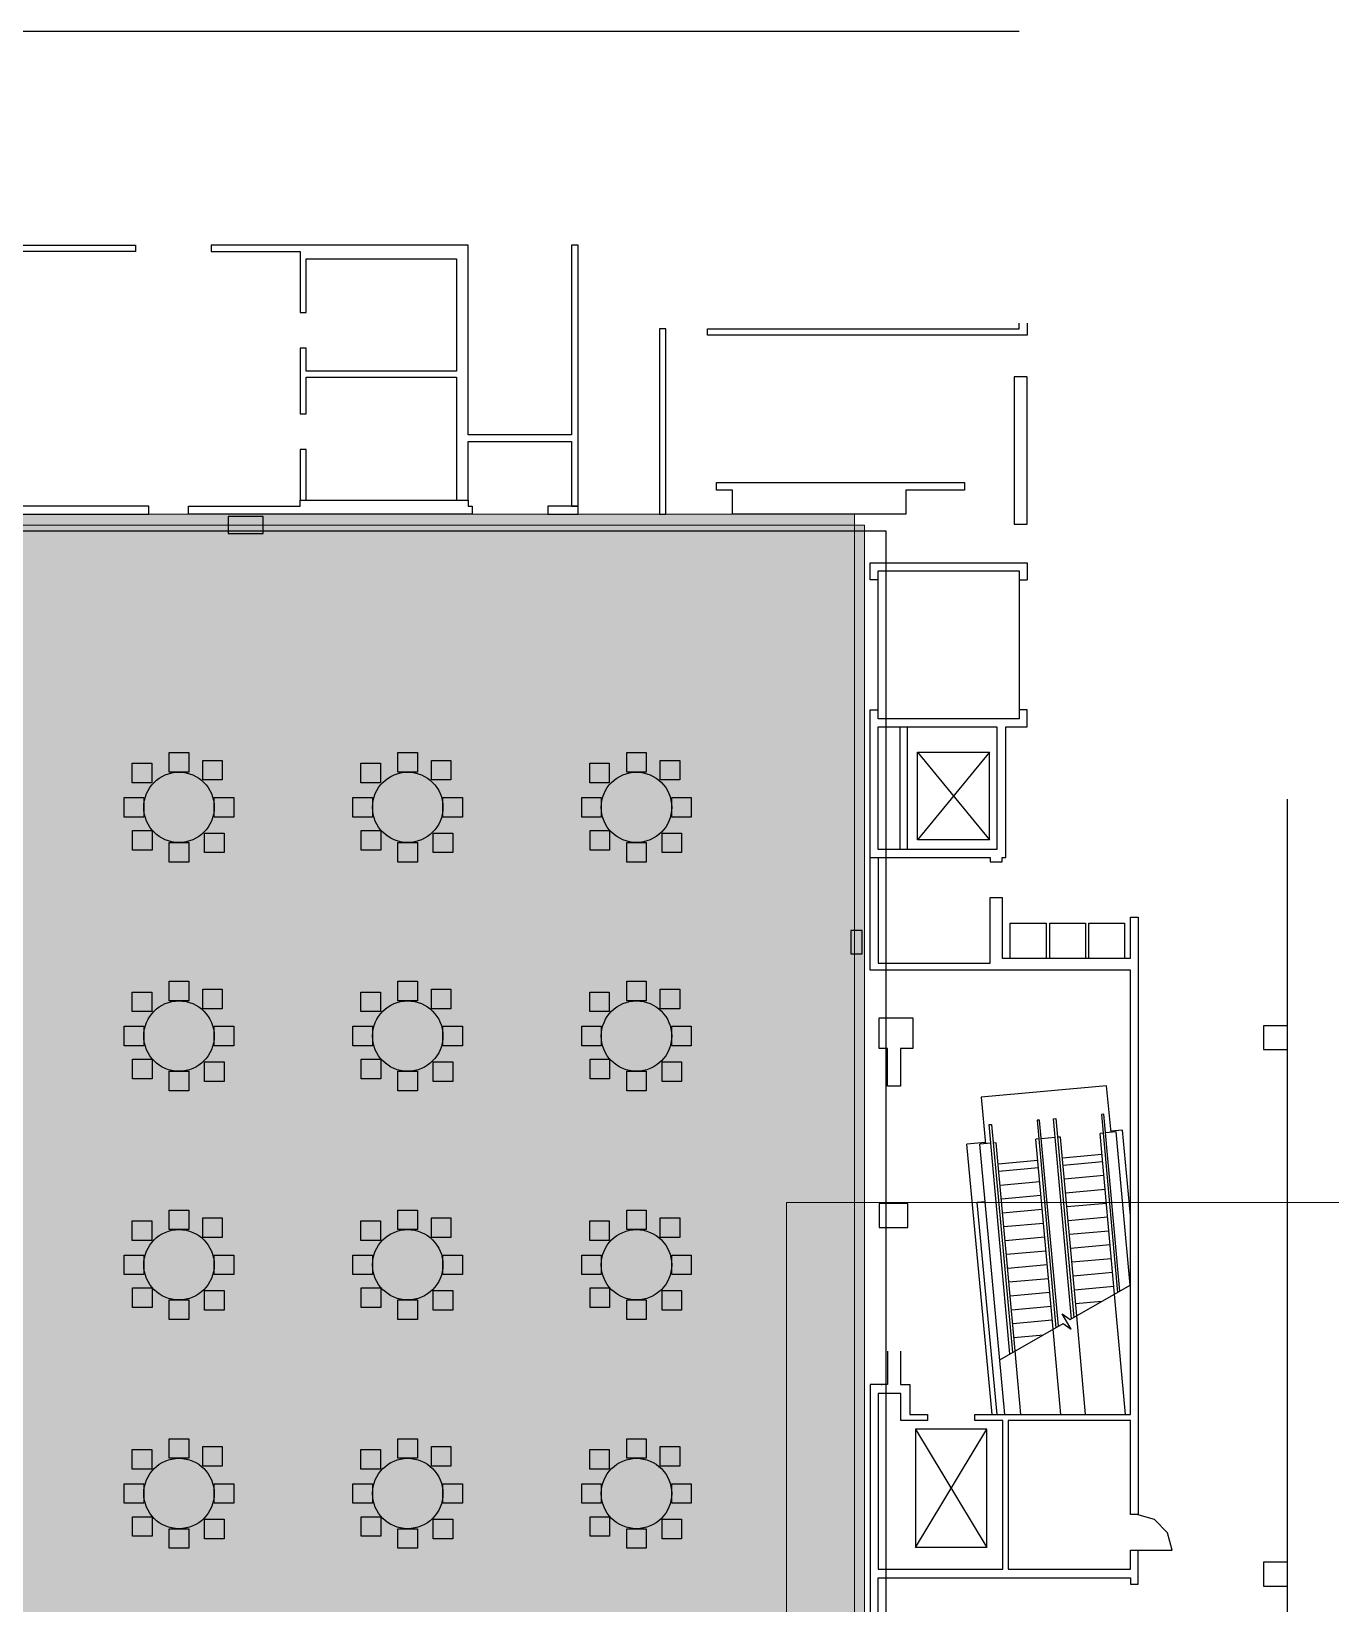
# Model space of a CAD drawing. Header units: metres. Extents: x 304 to 666, y 535 to 801.
# Drawn here: x 421.1 to 530.1, y 669.5 to 801.4 of the extents above; entities that cross this region are included whole.
import ezdxf

# ---------------------------------------------------------------- set-up
doc = ezdxf.new("R2010")
doc.units = ezdxf.units.M
doc.header["$MEASUREMENT"] = 0
doc.layers.add('building', color=7, linetype='Continuous')
doc.layers.add('building3', color=7, linetype='Continuous')

msp = doc.modelspace()

# ---------------------------------------------------------------- hatches: boundary and pattern name
at = {"layer": 'building', "lineweight": 0, "true_color": 0xe6e6e6, "transparency": 33554687}
h = msp.add_hatch(color=254, dxfattribs=at)
h.dxf.hatch_style = 1
h.paths.add_polyline_path([(491.003, 759.9635), (309.7528, 759.9635), (309.7528, 591.7968), (491.003, 591.7968)])
at = {"layer": 'building3', "lineweight": 0, "true_color": 0xe6e6e6, "transparency": 33554687}
h = msp.add_hatch(color=254, dxfattribs=at)
h.dxf.hatch_style = 1
h.paths.add_polyline_path([(490.1637, 760.8808), (308.9135, 760.8808), (308.9135, 592.7141), (490.1637, 592.7141)])

# ---------------------------------------------------------------- linework, layer by layer
at = {"layer": 'building', "color": 18, "lineweight": 25, "true_color": 0x000000}
for points in [[(503.9493, 801.3713), (319.9927, 801.3713)], [(356.4974, 776.6185), (356.7623, 776.5476), (357.6312, 779.7903), (358.935, 779.7903), (358.935, 782.9153), (344.9276, 782.9153), (344.9276, 783.457), (429.845, 783.457), (429.845, 782.9153), (413.9417, 782.9153), (413.9417, 782.5078), (413.4, 782.5078), (413.4, 782.9153), (394.5789, 782.9153), (394.5789, 779.7903), (395.4478, 776.5476), (395.5944, 776.5869), (395.7077, 776.1643)], [(466.4191, 760.8809), (466.9608, 760.8809), (466.9608, 761.5475), (466.9608, 783.457), (466.4191, 783.457), (466.4191, 767.5249), (457.7527, 767.5249), (457.7527, 783.457), (436.1784, 783.457), (436.1784, 782.9153), (443.6575, 782.9153), (443.6575, 777.7975), (444.1575, 777.7975)], [(444.1574, 777.7975), (444.1574, 782.2903), (456.7787, 782.2903), (456.7787, 772.8706), (444.1574, 772.8706), (444.1574, 774.7975), (443.6574, 774.7975)], [(402.9207, 761.8808), (404.4573, 761.8808), (404.4573, 760.8808), (430.9573, 760.8808), (430.9573, 761.5475), (408.4381, 761.5475), (407.8381, 763.7867), (403.9473, 778.3073)], [(504.6223, 776.8972), (504.6223, 775.8808), (477.8305, 775.8808), (477.8305, 776.4224), (503.9493, 776.4224), (503.9493, 776.8972)], [(443.6574, 774.7975), (443.6574, 769.2975), (444.1574, 769.2975), (444.1574, 772.3706), (456.7787, 772.3706), (456.7787, 762.0475), (457.7527, 762.0475), (457.7527, 761.5475), (458.0955, 761.5475), (458.0955, 760.8808), (434.2906, 760.8808), (434.2906, 761.5475), (443.6574, 761.5475), (443.6574, 762.0475), (457.7527, 762.0475), (457.7527, 766.9832), (466.419, 766.9832), (466.419, 761.5475), (466.9607, 761.5475), (464.4289, 761.5475), (464.4289, 760.8808), (466.419, 760.8808)], [(504.6223, 772.3907), (503.5326, 772.3907), (503.5326, 760.0475), (504.6223, 760.0475), (504.6223, 772.3607)], [(494.0377, 687.1308), (492.124, 687.1308), (492.124, 672.394), (502.592, 672.394), (502.592, 684.8503), (500.2483, 684.8503), (500.2483, 685.3503), (513.2907, 685.3503), (513.2907, 722.6308), (491.4573, 722.6308), (491.4573, 744.4642), (492.124, 744.4642), (492.124, 755.3808), (491.4573, 755.3808), (491.4573, 756.7975), (504.6222, 756.7975), (504.6222, 755.3808)], [(492.124, 755.3808), (492.124, 756.1308), (503.9556, 756.1308), (503.9556, 755.3808), (504.6223, 755.3808)], [(503.9556, 755.3808), (503.9556, 744.4641)], [(504.624, 743.0474), (504.624, 744.4641), (503.9574, 744.4641), (503.9574, 743.7141), (492.124, 743.7141), (492.124, 744.4641)], [(492.124, 743.0475), (493.9782, 743.0475)], [(492.124, 732.7375), (492.124, 743.0475)], [(494.5823, 732.7375), (494.5823, 743.0475)], [(501.5407, 731.8783), (501.5407, 731.7116), (502.5407, 731.7116), (502.5407, 732.0708), (502.8324, 732.0708), (502.8324, 743.0475), (504.6241, 743.0475)], [(495.4221, 740.9047), (501.4651, 740.9047)], [(505.7856, 590.6045), (515.9623, 590.6045), (515.9623, 609.9672), (526.4623, 609.9672), (526.4623, 715.9616), (526.4623, 717.9616), (524.4623, 717.9616), (524.4623, 715.9616), (526.4623, 715.9616), (526.4623, 736.9641)], [(501.4651, 733.5736), (495.4221, 733.5736)], [(491.4573, 732.0708), (501.5406, 732.0708), (501.5406, 731.8783)], [(493.9782, 732.7375), (492.124, 732.7375)], [(492.124, 732.0708), (492.124, 723.2143), (492.1241, 723.2141), (501.5406, 723.2141), (501.5407, 723.2143), (501.5407, 728.7109), (501.5407, 728.7116), (502.5407, 728.7116), (502.5407, 723.6308), (504.8662, 723.6308), (513.288, 723.6308), (513.2907, 723.6309), (513.2907, 727.0708), (513.9574, 727.0708), (513.9574, 676.9644), (513.9574, 676.9637), (513.2907, 676.9637), (513.2907, 684.8501), (513.2906, 684.8503), (503.0296, 684.8503), (503.0295, 672.3948), (503.0296, 672.394), (513.2905, 672.394), (513.2907, 672.3942), (513.2907, 673.9635), (513.2908, 673.9637), (516.7907, 673.9637), (516.4068, 675.4322), (515.3265, 676.5408), (513.8372, 676.9634), (513.7907, 676.9637)], [(503.2179, 723.6308), (503.2179, 726.5708), (506.2179, 726.5708), (506.2179, 723.6308)], [(506.5326, 723.6308), (506.5326, 726.5708), (509.5326, 726.5708), (509.5326, 723.6308)], [(509.7971, 723.6308), (509.7971, 726.5708), (512.7971, 726.5708), (512.7971, 723.6308)], [(511.2973, 712.9364), (500.7747, 711.9828)], [(511.6693, 709.0175), (511.2973, 712.9364)], [(500.7747, 711.9829), (501.13, 708.0625)], [(503.1906, 690.4332), (501.4469, 709.6748), (501.6544, 709.6936), (503.3895, 690.547)], [(507.2477, 692.7542), (505.6796, 710.0583), (505.4721, 710.0395), (507.0488, 692.6404)], [(508.3515, 693.3857), (506.8311, 710.1627), (507.0386, 710.1815), (508.5503, 693.4995)], [(512.4086, 695.7067), (511.0638, 710.5462), (510.8563, 710.5274), (512.2097, 695.5929)], [(505.6129, 708.4687), (505.3639, 708.4461)], [(506.8099, 692.5038), (505.3639, 708.4462)], [(506.9719, 708.5919), (505.8204, 708.4875)], [(507.4284, 708.6333), (507.1794, 708.6107)], [(508.7888, 693.636), (507.4284, 708.6333)], [(508.2476, 693.3263), (513.2612, 696.1945), (512.0942, 709.0561)], [(510.9971, 708.9567), (510.7481, 708.9341)], [(511.9709, 695.4564), (510.7481, 708.9341)], [(512.0942, 709.0561), (511.2046, 708.9755)], [(513.2907, 702.0628), (512.624, 709.1994), (511.6601, 709.1147)], [(511.6601, 709.1147), (511.6639, 709.0732)], [(501.1211, 708.1597), (499.5679, 708.0233)], [(501.6858, 685.3502), (499.5679, 708.0232)], [(501.5878, 708.104), (500.6563, 708.0196)], [(502.7738, 685.3503), (500.6563, 708.0196)], [(501.1211, 708.1597), (501.1249, 708.1182)], [(502.0442, 708.1453), (501.7952, 708.1227)], [(503.6279, 690.6833), (502.0442, 708.1453)], [(510.9092, 707.1726), (507.5895, 706.8718)], [(502.2053, 706.3838), (505.525, 706.6846)], [(502.2613, 705.7667), (505.581, 706.0675)], [(510.9652, 706.5554), (507.6455, 706.2546)], [(502.3666, 704.6048), (505.6863, 704.9056)], [(511.0705, 705.3935), (507.7508, 705.0927)], [(511.1757, 704.2316), (507.856, 703.9308)], [(501.1056, 703.2094), (500.4415, 703.1511)], [(502.1043, 685.3502), (500.4415, 703.151)], [(502.4719, 703.4429), (505.7916, 703.7437)], [(511.281, 703.0697), (507.9613, 702.7689)], [(502.5772, 702.281), (505.8969, 702.5818)], [(511.3863, 701.9078), (508.0666, 701.607)], [(502.6824, 701.1191), (506.0021, 701.4199)], [(502.7877, 699.9572), (506.1074, 700.258)], [(511.4916, 700.7459), (508.1719, 700.4451)], [(502.893, 698.7953), (506.2127, 699.0961)], [(511.5969, 699.584), (508.2772, 699.2832)], [(502.9983, 697.6334), (506.318, 697.9342)], [(511.7022, 698.4221), (508.3825, 698.1213)], [(503.1036, 696.4715), (506.4233, 696.7723)], [(511.8075, 697.2602), (508.4878, 696.9594)], [(503.2089, 695.3096), (506.5286, 695.6104)], [(511.9128, 696.0983), (508.5931, 695.7975)], [(512.8868, 685.3502), (511.971, 695.4564)], [(502.3442, 689.9489), (507.6508, 692.9848), (508.3216, 692.5045), (507.5767, 693.8065), (508.2475, 693.3262)], [(503.3142, 694.1477), (506.6339, 694.4485)], [(510.8821, 694.8334), (508.6984, 694.6355)], [(503.4195, 692.9858), (506.7392, 693.2866)], [(507.4585, 685.3502), (506.8102, 692.5039)], [(509.5399, 685.3503), (508.789, 693.636)], [(503.5248, 691.8238), (506.016, 692.0496)], [(492.9175, 690.6798), (492.9175, 688.9372), (492.9175, 687.8808), (491.4573, 687.8808), (491.4573, 640.6308), (492.124, 640.6308), (492.124, 671.644), (513.2907, 671.644), (513.2907, 671.1333), (513.9573, 671.1333), (513.9573, 673.9637)], [(494.0008, 690.6798), (494.0008, 688.9372), (494.0008, 687.8808), (494.7877, 687.8808), (494.7877, 685.3503), (496.2691, 685.3503), (496.2691, 684.8503), (494.0377, 684.8503), (494.0377, 687.1308)], [(504.1114, 685.3503), (503.6281, 690.6835)], [(492.374, 687.8808), (492.4573, 687.8808)], [(495.2587, 684.1352), (495.2587, 674.1977)], [(501.2587, 674.1977), (501.2587, 684.1352)]]:
    msp.add_lwpolyline(points, dxfattribs=at)
for points in [[(473.7865, 776.4225), (473.7865, 760.8808), (474.3282, 760.8808), (474.3282, 776.4225)], [(443.6574, 766.2975), (443.6574, 762.0475), (444.1574, 762.0475), (444.1574, 766.2975)], [(499.3708, 763.5475), (499.3708, 762.8808), (494.4574, 762.8808), (494.4574, 760.8808), (479.9115, 760.8808), (479.9115, 762.8808), (478.5782, 762.8808), (478.5782, 763.5475)], [(440.5601, 759.256), (440.5601, 760.6935), (437.6226, 760.6935), (437.6226, 759.256)], [(502.0824, 743.0475), (502.0824, 732.7375), (493.9782, 732.7375), (493.9782, 743.0475)], [(429.5651, 739.9786), (431.2055, 739.9786), (431.2055, 738.3382), (429.5651, 738.3382)], [(432.6711, 740.8808), (434.3115, 740.8808), (434.3115, 739.2404), (432.6711, 739.2404)], [(435.4782, 740.225), (437.1186, 740.225), (437.1186, 738.5846), (435.4782, 738.5846)], [(448.7515, 739.9786), (450.3919, 739.9786), (450.3919, 738.3382), (448.7515, 738.3382)], [(451.8575, 740.8808), (453.4979, 740.8808), (453.4979, 739.2404), (451.8575, 739.2404)], [(454.6646, 740.225), (456.305, 740.225), (456.305, 738.5846), (454.6646, 738.5846)], [(467.9379, 739.9786), (469.5783, 739.9786), (469.5783, 738.3382), (467.9379, 738.3382)], [(471.0439, 740.8808), (472.6843, 740.8808), (472.6843, 739.2404), (471.0439, 739.2404)], [(473.851, 740.225), (475.4914, 740.225), (475.4914, 738.5846), (473.851, 738.5846)], [(501.4651, 740.9047), (495.4221, 733.5736), (495.4221, 740.9047), (501.4651, 733.5736)], [(428.8981, 737.1079), (430.5385, 737.1079), (430.5385, 735.4675), (428.8981, 735.4675)], [(436.4441, 737.1079), (438.0845, 737.1079), (438.0845, 735.4675), (436.4441, 735.4675)], [(448.0845, 737.1079), (449.7249, 737.1079), (449.7249, 735.4675), (448.0845, 735.4675)], [(455.6305, 737.1079), (457.2709, 737.1079), (457.2709, 735.4675), (455.6305, 735.4675)], [(467.2709, 737.1078), (468.9113, 737.1078), (468.9113, 735.4674), (467.2709, 735.4674)], [(474.8169, 737.1078), (476.4573, 737.1078), (476.4573, 735.4674), (474.8169, 735.4674)], [(429.596, 734.3428), (431.2364, 734.3428), (431.2364, 732.7024), (429.596, 732.7024)], [(432.6711, 733.3349), (434.3115, 733.3349), (434.3115, 731.6945), (432.6711, 731.6945)], [(435.6324, 734.1269), (437.2728, 734.1269), (437.2728, 732.4865), (435.6324, 732.4865)], [(448.7824, 734.3428), (450.4228, 734.3428), (450.4228, 732.7024), (448.7824, 732.7024)], [(451.8575, 733.3349), (453.4979, 733.3349), (453.4979, 731.6945), (451.8575, 731.6945)], [(454.8188, 734.1269), (456.4592, 734.1269), (456.4592, 732.4865), (454.8188, 732.4865)], [(467.9688, 734.3427), (469.6092, 734.3427), (469.6092, 732.7023), (467.9688, 732.7023)], [(471.0439, 733.3349), (472.6843, 733.3349), (472.6843, 731.6945), (471.0439, 731.6945)], [(474.0052, 734.1269), (475.6456, 734.1269), (475.6456, 732.4865), (474.0052, 732.4865)], [(490.7891, 725.9648), (489.8308, 725.9648), (489.8308, 724.0065), (490.7891, 724.0065)], [(432.6711, 721.6945), (434.3115, 721.6945), (434.3115, 720.0541), (432.6711, 720.0541)], [(451.8575, 721.6945), (453.4979, 721.6945), (453.4979, 720.0541), (451.8575, 720.0541)], [(471.0439, 721.6945), (472.6843, 721.6945), (472.6843, 720.0541), (471.0439, 720.0541)], [(429.5651, 720.7923), (431.2055, 720.7923), (431.2055, 719.1519), (429.5651, 719.1519)], [(435.4782, 721.0387), (437.1186, 721.0387), (437.1186, 719.3983), (435.4782, 719.3983)], [(448.7515, 720.7923), (450.3919, 720.7923), (450.3919, 719.1519), (448.7515, 719.1519)], [(454.6646, 721.0387), (456.305, 721.0387), (456.305, 719.3983), (454.6646, 719.3983)], [(467.9379, 720.7923), (469.5783, 720.7923), (469.5783, 719.1519), (467.9379, 719.1519)], [(473.851, 721.0387), (475.4914, 721.0387), (475.4914, 719.3983), (473.851, 719.3983)], [(428.8981, 717.9216), (430.5385, 717.9216), (430.5385, 716.2812), (428.8981, 716.2812)], [(436.4441, 717.9216), (438.0845, 717.9216), (438.0845, 716.2812), (436.4441, 716.2812)], [(448.0845, 717.9216), (449.7249, 717.9216), (449.7249, 716.2812), (448.0845, 716.2812)], [(455.6305, 717.9216), (457.2709, 717.9216), (457.2709, 716.2812), (455.6305, 716.2812)], [(467.2709, 717.9215), (468.9113, 717.9215), (468.9113, 716.2811), (467.2709, 716.2811)], [(474.8169, 717.9215), (476.4573, 717.9215), (476.4573, 716.2811), (474.8169, 716.2811)], [(492.2073, 718.6308), (495.0406, 718.6308), (495.0406, 718.2245), (495.0406, 716.0475), (494.0008, 716.0475), (494.0008, 714.9053), (494.0008, 712.9102), (492.9174, 712.9102), (492.9174, 714.9053), (492.9174, 716.0475), (492.2073, 716.0475)], [(429.596, 715.1565), (431.2364, 715.1565), (431.2364, 713.5161), (429.596, 713.5161)], [(435.6324, 714.9406), (437.2728, 714.9406), (437.2728, 713.3002), (435.6324, 713.3002)], [(448.7824, 715.1565), (450.4228, 715.1565), (450.4228, 713.5161), (448.7824, 713.5161)], [(454.8188, 714.9406), (456.4592, 714.9406), (456.4592, 713.3002), (454.8188, 713.3002)], [(467.9688, 715.1564), (469.6092, 715.1564), (469.6092, 713.516), (467.9688, 713.516)], [(474.0052, 714.9406), (475.6456, 714.9406), (475.6456, 713.3002), (474.0052, 713.3002)], [(432.6711, 714.1486), (434.3115, 714.1486), (434.3115, 712.5082), (432.6711, 712.5082)], [(451.8575, 714.1486), (453.4979, 714.1486), (453.4979, 712.5082), (451.8575, 712.5082)], [(471.0439, 714.1486), (472.6843, 714.1486), (472.6843, 712.5082), (471.0439, 712.5082)], [(494.6225, 703.0475), (492.2073, 703.0475), (492.2073, 701.0475), (494.6225, 701.0475)], [(429.5651, 701.606), (431.2055, 701.606), (431.2055, 699.9656), (429.5651, 699.9656)], [(432.6711, 702.5082), (434.3115, 702.5082), (434.3115, 700.8678), (432.6711, 700.8678)], [(435.4782, 701.8524), (437.1186, 701.8524), (437.1186, 700.212), (435.4782, 700.212)], [(448.7515, 701.606), (450.3919, 701.606), (450.3919, 699.9656), (448.7515, 699.9656)], [(451.8575, 702.5082), (453.4979, 702.5082), (453.4979, 700.8678), (451.8575, 700.8678)], [(454.6646, 701.8524), (456.305, 701.8524), (456.305, 700.212), (454.6646, 700.212)], [(467.9379, 701.606), (469.5783, 701.606), (469.5783, 699.9656), (467.9379, 699.9656)], [(471.0439, 702.5082), (472.6843, 702.5082), (472.6843, 700.8678), (471.0439, 700.8678)], [(473.851, 701.8524), (475.4914, 701.8524), (475.4914, 700.212), (473.851, 700.212)], [(428.8981, 698.7353), (430.5385, 698.7353), (430.5385, 697.0949), (428.8981, 697.0949)], [(436.4441, 698.7353), (438.0845, 698.7353), (438.0845, 697.0949), (436.4441, 697.0949)], [(448.0845, 698.7353), (449.7249, 698.7353), (449.7249, 697.0949), (448.0845, 697.0949)], [(455.6305, 698.7353), (457.2709, 698.7353), (457.2709, 697.0949), (455.6305, 697.0949)], [(467.2709, 698.7352), (468.9113, 698.7352), (468.9113, 697.0948), (467.2709, 697.0948)], [(474.8169, 698.7352), (476.4573, 698.7352), (476.4573, 697.0948), (474.8169, 697.0948)], [(429.596, 695.9702), (431.2364, 695.9702), (431.2364, 694.3298), (429.596, 694.3298)], [(435.6324, 695.7543), (437.2728, 695.7543), (437.2728, 694.1139), (435.6324, 694.1139)], [(448.7824, 695.9702), (450.4228, 695.9702), (450.4228, 694.3298), (448.7824, 694.3298)], [(454.8188, 695.7543), (456.4592, 695.7543), (456.4592, 694.1139), (454.8188, 694.1139)], [(467.9688, 695.9701), (469.6092, 695.9701), (469.6092, 694.3297), (467.9688, 694.3297)], [(474.0052, 695.7543), (475.6456, 695.7543), (475.6456, 694.1139), (474.0052, 694.1139)], [(432.6711, 694.9623), (434.3115, 694.9623), (434.3115, 693.3219), (432.6711, 693.3219)], [(451.8575, 694.9623), (453.4979, 694.9623), (453.4979, 693.3219), (451.8575, 693.3219)], [(471.0439, 694.9623), (472.6843, 694.9623), (472.6843, 693.3219), (471.0439, 693.3219)], [(432.6711, 683.3219), (434.3115, 683.3219), (434.3115, 681.6815), (432.6711, 681.6815)], [(451.8575, 683.3219), (453.4979, 683.3219), (453.4979, 681.6815), (451.8575, 681.6815)], [(471.0439, 683.3219), (472.6843, 683.3219), (472.6843, 681.6815), (471.0439, 681.6815)], [(495.2587, 674.1977), (501.2587, 684.1352), (495.2587, 684.1352), (501.2587, 674.1977)], [(429.5651, 682.4197), (431.2055, 682.4197), (431.2055, 680.7793), (429.5651, 680.7793)], [(435.4782, 682.6661), (437.1186, 682.6661), (437.1186, 681.0257), (435.4782, 681.0257)], [(448.7515, 682.4197), (450.3919, 682.4197), (450.3919, 680.7793), (448.7515, 680.7793)], [(454.6646, 682.6661), (456.305, 682.6661), (456.305, 681.0257), (454.6646, 681.0257)], [(467.9379, 682.4197), (469.5783, 682.4197), (469.5783, 680.7793), (467.9379, 680.7793)], [(473.851, 682.6661), (475.4914, 682.6661), (475.4914, 681.0257), (473.851, 681.0257)], [(428.8981, 679.549), (430.5385, 679.549), (430.5385, 677.9086), (428.8981, 677.9086)], [(436.4441, 679.549), (438.0845, 679.549), (438.0845, 677.9086), (436.4441, 677.9086)], [(448.0845, 679.549), (449.7249, 679.549), (449.7249, 677.9086), (448.0845, 677.9086)], [(455.6305, 679.549), (457.2709, 679.549), (457.2709, 677.9086), (455.6305, 677.9086)], [(467.2709, 679.5489), (468.9113, 679.5489), (468.9113, 677.9085), (467.2709, 677.9085)], [(474.8169, 679.5489), (476.4573, 679.5489), (476.4573, 677.9085), (474.8169, 677.9085)], [(429.596, 676.7839), (431.2364, 676.7839), (431.2364, 675.1435), (429.596, 675.1435)], [(435.6324, 676.568), (437.2728, 676.568), (437.2728, 674.9276), (435.6324, 674.9276)], [(448.7824, 676.7839), (450.4228, 676.7839), (450.4228, 675.1435), (448.7824, 675.1435)], [(454.8188, 676.568), (456.4592, 676.568), (456.4592, 674.9276), (454.8188, 674.9276)], [(467.9688, 676.7838), (469.6092, 676.7838), (469.6092, 675.1434), (467.9688, 675.1434)], [(474.0052, 676.568), (475.6456, 676.568), (475.6456, 674.9276), (474.0052, 674.9276)], [(432.6711, 675.776), (434.3115, 675.776), (434.3115, 674.1356), (432.6711, 674.1356)], [(451.8575, 675.776), (453.4979, 675.776), (453.4979, 674.1356), (451.8575, 674.1356)], [(471.0439, 675.776), (472.6843, 675.776), (472.6843, 674.1356), (471.0439, 674.1356)], [(526.4624, 672.9667), (524.4624, 672.9667), (524.4624, 670.9667), (526.4624, 670.9667)]]:
    msp.add_lwpolyline(points, close=True, dxfattribs=at)
at = {"layer": 'building', "color": 254, "lineweight": 0, "true_color": 0xe6e6e6, "transparency": 33554687}
msp.add_lwpolyline([(491.003, 759.9635), (309.7528, 759.9635), (309.7528, 591.7968), (491.003, 591.7968)], close=True, dxfattribs=at)
at = {"layer": 'building', "color": 254, "lineweight": 0, "true_color": 0xe6e6e6}
msp.add_lwpolyline([(491.003, 759.9635), (309.7528, 759.9635), (309.7528, 591.7968), (491.003, 591.7968)], close=True, dxfattribs=at)
msp.add_lwpolyline([(491.003, 759.9635), (309.7528, 759.9635), (309.7528, 591.7968), (491.003, 591.7968)], close=True, dxfattribs=at)
at = {"layer": 'building', "color": 254, "lineweight": 25, "true_color": 0xe6e6e6}
msp.add_lwpolyline([(492.7965, 759.4642), (311.5463, 759.4642), (311.5463, 591.2975), (492.7965, 591.2975)], close=True, dxfattribs=at)
at = {"layer": 'building', "color": 18, "lineweight": 25, "true_color": 0x000000}
for centre in [(433.4913, 736.2876), (452.6777, 736.2876), (471.8641, 736.2876), (433.4913, 717.1013), (452.6777, 717.1013), (471.8641, 717.1013), (433.4913, 697.915), (452.6777, 697.915), (471.8641, 697.915), (433.4913, 678.7287), (452.6777, 678.7287), (471.8641, 678.7287)]:
    msp.add_ellipse(centre, major_axis=(2.9528, 0), ratio=1, dxfattribs=at)
at = {"layer": 'building3', "color": 18, "lineweight": 25, "true_color": 0x000000}
for points in [[(503.9493, 801.3713), (319.9927, 801.3713)], [(356.4974, 776.6185), (356.7623, 776.5476), (357.6312, 779.7903), (358.935, 779.7903), (358.935, 782.9153), (344.9276, 782.9153), (344.9276, 783.457), (429.845, 783.457), (429.845, 782.9153), (413.9417, 782.9153), (413.9417, 782.5078), (413.4, 782.5078), (413.4, 782.9153), (394.5789, 782.9153), (394.5789, 779.7903), (395.4478, 776.5476), (395.5944, 776.5869), (395.7077, 776.1643)], [(466.4191, 760.8809), (466.9608, 760.8809), (466.9608, 761.5475), (466.9608, 783.457), (466.4191, 783.457), (466.4191, 767.5249), (457.7527, 767.5249), (457.7527, 783.457), (436.1784, 783.457), (436.1784, 782.9153), (443.6575, 782.9153), (443.6575, 777.7975), (444.1575, 777.7975)], [(444.1574, 777.7975), (444.1574, 782.2903), (456.7787, 782.2903), (456.7787, 772.8706), (444.1574, 772.8706), (444.1574, 774.7975), (443.6574, 774.7975)], [(402.9207, 761.8808), (404.4573, 761.8808), (404.4573, 760.8808), (430.9573, 760.8808), (430.9573, 761.5475), (408.4381, 761.5475), (407.8381, 763.7867), (403.9473, 778.3073)], [(504.6223, 776.8972), (504.6223, 775.8808), (477.8305, 775.8808), (477.8305, 776.4224), (503.9493, 776.4224), (503.9493, 776.8972)], [(443.6574, 774.7975), (443.6574, 769.2975), (444.1574, 769.2975), (444.1574, 772.3706), (456.7787, 772.3706), (456.7787, 762.0475), (457.7527, 762.0475), (457.7527, 761.5475), (458.0955, 761.5475), (458.0955, 760.8808), (434.2906, 760.8808), (434.2906, 761.5475), (443.6574, 761.5475), (443.6574, 762.0475), (457.7527, 762.0475), (457.7527, 766.9832), (466.419, 766.9832), (466.419, 761.5475), (466.9607, 761.5475), (464.4289, 761.5475), (464.4289, 760.8808), (466.419, 760.8808)], [(504.6223, 772.3907), (503.5326, 772.3907), (503.5326, 760.0475), (504.6223, 760.0475), (504.6223, 772.3607)], [(494.0377, 687.1308), (492.124, 687.1308), (492.124, 672.394), (502.592, 672.394), (502.592, 684.8503), (500.2483, 684.8503), (500.2483, 685.3503), (513.2907, 685.3503), (513.2907, 722.6308), (491.4573, 722.6308), (491.4573, 744.4642), (492.124, 744.4642), (492.124, 755.3808), (491.4573, 755.3808), (491.4573, 756.7975), (504.6222, 756.7975), (504.6222, 755.3808)], [(492.124, 755.3808), (492.124, 756.1308), (503.9556, 756.1308), (503.9556, 755.3808), (504.6223, 755.3808)], [(503.9556, 755.3808), (503.9556, 744.4641)], [(504.624, 743.0474), (504.624, 744.4641), (503.9574, 744.4641), (503.9574, 743.7141), (492.124, 743.7141), (492.124, 744.4641)], [(492.124, 743.0475), (493.9782, 743.0475)], [(492.124, 732.7375), (492.124, 743.0475)], [(494.5823, 732.7375), (494.5823, 743.0475)], [(501.5407, 731.8783), (501.5407, 731.7116), (502.5407, 731.7116), (502.5407, 732.0708), (502.8324, 732.0708), (502.8324, 743.0475), (504.6241, 743.0475)], [(495.4221, 740.9047), (501.4651, 740.9047)], [(505.7856, 590.6045), (515.9623, 590.6045), (515.9623, 609.9672), (526.4623, 609.9672), (526.4623, 715.9616), (526.4623, 717.9616), (524.4623, 717.9616), (524.4623, 715.9616), (526.4623, 715.9616), (526.4623, 736.9641)], [(501.4651, 733.5736), (495.4221, 733.5736)], [(491.4573, 732.0708), (501.5406, 732.0708), (501.5406, 731.8783)], [(493.9782, 732.7375), (492.124, 732.7375)], [(492.124, 732.0708), (492.124, 723.2143), (492.1241, 723.2141), (501.5406, 723.2141), (501.5407, 723.2143), (501.5407, 728.7109), (501.5407, 728.7116), (502.5407, 728.7116), (502.5407, 723.6308), (504.8662, 723.6308), (513.288, 723.6308), (513.2907, 723.6309), (513.2907, 727.0708), (513.9574, 727.0708), (513.9574, 676.9644), (513.9574, 676.9637), (513.2907, 676.9637), (513.2907, 684.8501), (513.2906, 684.8503), (503.0296, 684.8503), (503.0295, 672.3948), (503.0296, 672.394), (513.2905, 672.394), (513.2907, 672.3942), (513.2907, 673.9635), (513.2908, 673.9637), (516.7907, 673.9637), (516.4068, 675.4322), (515.3265, 676.5408), (513.8372, 676.9634), (513.7907, 676.9637)], [(503.2179, 723.6308), (503.2179, 726.5708), (506.2179, 726.5708), (506.2179, 723.6308)], [(506.5326, 723.6308), (506.5326, 726.5708), (509.5326, 726.5708), (509.5326, 723.6308)], [(509.7971, 723.6308), (509.7971, 726.5708), (512.7971, 726.5708), (512.7971, 723.6308)], [(511.2973, 712.9364), (500.7747, 711.9828)], [(511.6693, 709.0175), (511.2973, 712.9364)], [(500.7747, 711.9829), (501.13, 708.0625)], [(503.1906, 690.4332), (501.4469, 709.6748), (501.6544, 709.6936), (503.3895, 690.547)], [(507.2477, 692.7542), (505.6796, 710.0583), (505.4721, 710.0395), (507.0488, 692.6404)], [(508.3515, 693.3857), (506.8311, 710.1627), (507.0386, 710.1815), (508.5503, 693.4995)], [(512.4086, 695.7067), (511.0638, 710.5462), (510.8563, 710.5274), (512.2097, 695.5929)], [(505.6129, 708.4687), (505.3639, 708.4461)], [(506.8099, 692.5038), (505.3639, 708.4462)], [(506.9719, 708.5919), (505.8204, 708.4875)], [(507.4284, 708.6333), (507.1794, 708.6107)], [(508.7888, 693.636), (507.4284, 708.6333)], [(508.2476, 693.3263), (513.2612, 696.1945), (512.0942, 709.0561)], [(510.9971, 708.9567), (510.7481, 708.9341)], [(511.9709, 695.4564), (510.7481, 708.9341)], [(512.0942, 709.0561), (511.2046, 708.9755)], [(513.2907, 702.0628), (512.624, 709.1994), (511.6601, 709.1147)], [(511.6601, 709.1147), (511.6639, 709.0732)], [(501.1211, 708.1597), (499.5679, 708.0233)], [(501.6858, 685.3502), (499.5679, 708.0232)], [(501.5878, 708.104), (500.6563, 708.0196)], [(502.7738, 685.3503), (500.6563, 708.0196)], [(501.1211, 708.1597), (501.1249, 708.1182)], [(502.0442, 708.1453), (501.7952, 708.1227)], [(503.6279, 690.6833), (502.0442, 708.1453)], [(510.9092, 707.1726), (507.5895, 706.8718)], [(502.2053, 706.3838), (505.525, 706.6846)], [(502.2613, 705.7667), (505.581, 706.0675)], [(510.9652, 706.5554), (507.6455, 706.2546)], [(502.3666, 704.6048), (505.6863, 704.9056)], [(511.0705, 705.3935), (507.7508, 705.0927)], [(511.1757, 704.2316), (507.856, 703.9308)], [(501.1056, 703.2094), (500.4415, 703.1511)], [(502.1043, 685.3502), (500.4415, 703.151)], [(502.4719, 703.4429), (505.7916, 703.7437)], [(511.281, 703.0697), (507.9613, 702.7689)], [(502.5772, 702.281), (505.8969, 702.5818)], [(511.3863, 701.9078), (508.0666, 701.607)], [(502.6824, 701.1191), (506.0021, 701.4199)], [(502.7877, 699.9572), (506.1074, 700.258)], [(511.4916, 700.7459), (508.1719, 700.4451)], [(502.893, 698.7953), (506.2127, 699.0961)], [(511.5969, 699.584), (508.2772, 699.2832)], [(502.9983, 697.6334), (506.318, 697.9342)], [(511.7022, 698.4221), (508.3825, 698.1213)], [(503.1036, 696.4715), (506.4233, 696.7723)], [(511.8075, 697.2602), (508.4878, 696.9594)], [(503.2089, 695.3096), (506.5286, 695.6104)], [(511.9128, 696.0983), (508.5931, 695.7975)], [(512.8868, 685.3502), (511.971, 695.4564)], [(502.3442, 689.9489), (507.6508, 692.9848), (508.3216, 692.5045), (507.5767, 693.8065), (508.2475, 693.3262)], [(503.3142, 694.1477), (506.6339, 694.4485)], [(510.8821, 694.8334), (508.6984, 694.6355)], [(503.4195, 692.9858), (506.7392, 693.2866)], [(507.4585, 685.3502), (506.8102, 692.5039)], [(509.5399, 685.3503), (508.789, 693.636)], [(503.5248, 691.8238), (506.016, 692.0496)], [(492.9175, 690.6798), (492.9175, 688.9372), (492.9175, 687.8808), (491.4573, 687.8808), (491.4573, 640.6308), (492.124, 640.6308), (492.124, 671.644), (513.2907, 671.644), (513.2907, 671.1333), (513.9573, 671.1333), (513.9573, 673.9637)], [(494.0008, 690.6798), (494.0008, 688.9372), (494.0008, 687.8808), (494.7877, 687.8808), (494.7877, 685.3503), (496.2691, 685.3503), (496.2691, 684.8503), (494.0377, 684.8503), (494.0377, 687.1308)], [(504.1114, 685.3503), (503.6281, 690.6835)], [(492.374, 687.8808), (492.4573, 687.8808)], [(495.2587, 684.1352), (495.2587, 674.1977)], [(501.2587, 674.1977), (501.2587, 684.1352)]]:
    msp.add_lwpolyline(points, dxfattribs=at)
for points in [[(473.7865, 776.4225), (473.7865, 760.8808), (474.3282, 760.8808), (474.3282, 776.4225)], [(443.6574, 766.2975), (443.6574, 762.0475), (444.1574, 762.0475), (444.1574, 766.2975)], [(499.3708, 763.5475), (499.3708, 762.8808), (494.4574, 762.8808), (494.4574, 760.8808), (479.9115, 760.8808), (479.9115, 762.8808), (478.5782, 762.8808), (478.5782, 763.5475)], [(440.5601, 759.256), (440.5601, 760.6935), (437.6226, 760.6935), (437.6226, 759.256)], [(502.0824, 743.0475), (502.0824, 732.7375), (493.9782, 732.7375), (493.9782, 743.0475)], [(429.5651, 739.9786), (431.2055, 739.9786), (431.2055, 738.3382), (429.5651, 738.3382)], [(432.6711, 740.8808), (434.3115, 740.8808), (434.3115, 739.2404), (432.6711, 739.2404)], [(435.4782, 740.225), (437.1186, 740.225), (437.1186, 738.5846), (435.4782, 738.5846)], [(448.7515, 739.9786), (450.3919, 739.9786), (450.3919, 738.3382), (448.7515, 738.3382)], [(451.8575, 740.8808), (453.4979, 740.8808), (453.4979, 739.2404), (451.8575, 739.2404)], [(454.6646, 740.225), (456.305, 740.225), (456.305, 738.5846), (454.6646, 738.5846)], [(467.9379, 739.9786), (469.5783, 739.9786), (469.5783, 738.3382), (467.9379, 738.3382)], [(471.0439, 740.8808), (472.6843, 740.8808), (472.6843, 739.2404), (471.0439, 739.2404)], [(473.851, 740.225), (475.4914, 740.225), (475.4914, 738.5846), (473.851, 738.5846)], [(501.4651, 740.9047), (495.4221, 733.5736), (495.4221, 740.9047), (501.4651, 733.5736)], [(428.8981, 737.1079), (430.5385, 737.1079), (430.5385, 735.4675), (428.8981, 735.4675)], [(436.4441, 737.1079), (438.0845, 737.1079), (438.0845, 735.4675), (436.4441, 735.4675)], [(448.0845, 737.1079), (449.7249, 737.1079), (449.7249, 735.4675), (448.0845, 735.4675)], [(455.6305, 737.1079), (457.2709, 737.1079), (457.2709, 735.4675), (455.6305, 735.4675)], [(467.2709, 737.1078), (468.9113, 737.1078), (468.9113, 735.4674), (467.2709, 735.4674)], [(474.8169, 737.1078), (476.4573, 737.1078), (476.4573, 735.4674), (474.8169, 735.4674)], [(429.596, 734.3428), (431.2364, 734.3428), (431.2364, 732.7024), (429.596, 732.7024)], [(432.6711, 733.3349), (434.3115, 733.3349), (434.3115, 731.6945), (432.6711, 731.6945)], [(435.6324, 734.1269), (437.2728, 734.1269), (437.2728, 732.4865), (435.6324, 732.4865)], [(448.7824, 734.3428), (450.4228, 734.3428), (450.4228, 732.7024), (448.7824, 732.7024)], [(451.8575, 733.3349), (453.4979, 733.3349), (453.4979, 731.6945), (451.8575, 731.6945)], [(454.8188, 734.1269), (456.4592, 734.1269), (456.4592, 732.4865), (454.8188, 732.4865)], [(467.9688, 734.3427), (469.6092, 734.3427), (469.6092, 732.7023), (467.9688, 732.7023)], [(471.0439, 733.3349), (472.6843, 733.3349), (472.6843, 731.6945), (471.0439, 731.6945)], [(474.0052, 734.1269), (475.6456, 734.1269), (475.6456, 732.4865), (474.0052, 732.4865)], [(490.7891, 725.9648), (489.8308, 725.9648), (489.8308, 724.0065), (490.7891, 724.0065)], [(432.6711, 721.6945), (434.3115, 721.6945), (434.3115, 720.0541), (432.6711, 720.0541)], [(451.8575, 721.6945), (453.4979, 721.6945), (453.4979, 720.0541), (451.8575, 720.0541)], [(471.0439, 721.6945), (472.6843, 721.6945), (472.6843, 720.0541), (471.0439, 720.0541)], [(429.5651, 720.7923), (431.2055, 720.7923), (431.2055, 719.1519), (429.5651, 719.1519)], [(435.4782, 721.0387), (437.1186, 721.0387), (437.1186, 719.3983), (435.4782, 719.3983)], [(448.7515, 720.7923), (450.3919, 720.7923), (450.3919, 719.1519), (448.7515, 719.1519)], [(454.6646, 721.0387), (456.305, 721.0387), (456.305, 719.3983), (454.6646, 719.3983)], [(467.9379, 720.7923), (469.5783, 720.7923), (469.5783, 719.1519), (467.9379, 719.1519)], [(473.851, 721.0387), (475.4914, 721.0387), (475.4914, 719.3983), (473.851, 719.3983)], [(428.8981, 717.9216), (430.5385, 717.9216), (430.5385, 716.2812), (428.8981, 716.2812)], [(436.4441, 717.9216), (438.0845, 717.9216), (438.0845, 716.2812), (436.4441, 716.2812)], [(448.0845, 717.9216), (449.7249, 717.9216), (449.7249, 716.2812), (448.0845, 716.2812)], [(455.6305, 717.9216), (457.2709, 717.9216), (457.2709, 716.2812), (455.6305, 716.2812)], [(467.2709, 717.9215), (468.9113, 717.9215), (468.9113, 716.2811), (467.2709, 716.2811)], [(474.8169, 717.9215), (476.4573, 717.9215), (476.4573, 716.2811), (474.8169, 716.2811)], [(492.2073, 718.6308), (495.0406, 718.6308), (495.0406, 718.2245), (495.0406, 716.0475), (494.0008, 716.0475), (494.0008, 714.9053), (494.0008, 712.9102), (492.9174, 712.9102), (492.9174, 714.9053), (492.9174, 716.0475), (492.2073, 716.0475)], [(429.596, 715.1565), (431.2364, 715.1565), (431.2364, 713.5161), (429.596, 713.5161)], [(435.6324, 714.9406), (437.2728, 714.9406), (437.2728, 713.3002), (435.6324, 713.3002)], [(448.7824, 715.1565), (450.4228, 715.1565), (450.4228, 713.5161), (448.7824, 713.5161)], [(454.8188, 714.9406), (456.4592, 714.9406), (456.4592, 713.3002), (454.8188, 713.3002)], [(467.9688, 715.1564), (469.6092, 715.1564), (469.6092, 713.516), (467.9688, 713.516)], [(474.0052, 714.9406), (475.6456, 714.9406), (475.6456, 713.3002), (474.0052, 713.3002)], [(432.6711, 714.1486), (434.3115, 714.1486), (434.3115, 712.5082), (432.6711, 712.5082)], [(451.8575, 714.1486), (453.4979, 714.1486), (453.4979, 712.5082), (451.8575, 712.5082)], [(471.0439, 714.1486), (472.6843, 714.1486), (472.6843, 712.5082), (471.0439, 712.5082)], [(494.6225, 703.0475), (492.2073, 703.0475), (492.2073, 701.0475), (494.6225, 701.0475)], [(429.5651, 701.606), (431.2055, 701.606), (431.2055, 699.9656), (429.5651, 699.9656)], [(432.6711, 702.5082), (434.3115, 702.5082), (434.3115, 700.8678), (432.6711, 700.8678)], [(435.4782, 701.8524), (437.1186, 701.8524), (437.1186, 700.212), (435.4782, 700.212)], [(448.7515, 701.606), (450.3919, 701.606), (450.3919, 699.9656), (448.7515, 699.9656)], [(451.8575, 702.5082), (453.4979, 702.5082), (453.4979, 700.8678), (451.8575, 700.8678)], [(454.6646, 701.8524), (456.305, 701.8524), (456.305, 700.212), (454.6646, 700.212)], [(467.9379, 701.606), (469.5783, 701.606), (469.5783, 699.9656), (467.9379, 699.9656)], [(471.0439, 702.5082), (472.6843, 702.5082), (472.6843, 700.8678), (471.0439, 700.8678)], [(473.851, 701.8524), (475.4914, 701.8524), (475.4914, 700.212), (473.851, 700.212)], [(428.8981, 698.7353), (430.5385, 698.7353), (430.5385, 697.0949), (428.8981, 697.0949)], [(436.4441, 698.7353), (438.0845, 698.7353), (438.0845, 697.0949), (436.4441, 697.0949)], [(448.0845, 698.7353), (449.7249, 698.7353), (449.7249, 697.0949), (448.0845, 697.0949)], [(455.6305, 698.7353), (457.2709, 698.7353), (457.2709, 697.0949), (455.6305, 697.0949)], [(467.2709, 698.7352), (468.9113, 698.7352), (468.9113, 697.0948), (467.2709, 697.0948)], [(474.8169, 698.7352), (476.4573, 698.7352), (476.4573, 697.0948), (474.8169, 697.0948)], [(429.596, 695.9702), (431.2364, 695.9702), (431.2364, 694.3298), (429.596, 694.3298)], [(435.6324, 695.7543), (437.2728, 695.7543), (437.2728, 694.1139), (435.6324, 694.1139)], [(448.7824, 695.9702), (450.4228, 695.9702), (450.4228, 694.3298), (448.7824, 694.3298)], [(454.8188, 695.7543), (456.4592, 695.7543), (456.4592, 694.1139), (454.8188, 694.1139)], [(467.9688, 695.9701), (469.6092, 695.9701), (469.6092, 694.3297), (467.9688, 694.3297)], [(474.0052, 695.7543), (475.6456, 695.7543), (475.6456, 694.1139), (474.0052, 694.1139)], [(432.6711, 694.9623), (434.3115, 694.9623), (434.3115, 693.3219), (432.6711, 693.3219)], [(451.8575, 694.9623), (453.4979, 694.9623), (453.4979, 693.3219), (451.8575, 693.3219)], [(471.0439, 694.9623), (472.6843, 694.9623), (472.6843, 693.3219), (471.0439, 693.3219)], [(432.6711, 683.3219), (434.3115, 683.3219), (434.3115, 681.6815), (432.6711, 681.6815)], [(451.8575, 683.3219), (453.4979, 683.3219), (453.4979, 681.6815), (451.8575, 681.6815)], [(471.0439, 683.3219), (472.6843, 683.3219), (472.6843, 681.6815), (471.0439, 681.6815)], [(495.2587, 674.1977), (501.2587, 684.1352), (495.2587, 684.1352), (501.2587, 674.1977)], [(429.5651, 682.4197), (431.2055, 682.4197), (431.2055, 680.7793), (429.5651, 680.7793)], [(435.4782, 682.6661), (437.1186, 682.6661), (437.1186, 681.0257), (435.4782, 681.0257)], [(448.7515, 682.4197), (450.3919, 682.4197), (450.3919, 680.7793), (448.7515, 680.7793)], [(454.6646, 682.6661), (456.305, 682.6661), (456.305, 681.0257), (454.6646, 681.0257)], [(467.9379, 682.4197), (469.5783, 682.4197), (469.5783, 680.7793), (467.9379, 680.7793)], [(473.851, 682.6661), (475.4914, 682.6661), (475.4914, 681.0257), (473.851, 681.0257)], [(428.8981, 679.549), (430.5385, 679.549), (430.5385, 677.9086), (428.8981, 677.9086)], [(436.4441, 679.549), (438.0845, 679.549), (438.0845, 677.9086), (436.4441, 677.9086)], [(448.0845, 679.549), (449.7249, 679.549), (449.7249, 677.9086), (448.0845, 677.9086)], [(455.6305, 679.549), (457.2709, 679.549), (457.2709, 677.9086), (455.6305, 677.9086)], [(467.2709, 679.5489), (468.9113, 679.5489), (468.9113, 677.9085), (467.2709, 677.9085)], [(474.8169, 679.5489), (476.4573, 679.5489), (476.4573, 677.9085), (474.8169, 677.9085)], [(429.596, 676.7839), (431.2364, 676.7839), (431.2364, 675.1435), (429.596, 675.1435)], [(435.6324, 676.568), (437.2728, 676.568), (437.2728, 674.9276), (435.6324, 674.9276)], [(448.7824, 676.7839), (450.4228, 676.7839), (450.4228, 675.1435), (448.7824, 675.1435)], [(454.8188, 676.568), (456.4592, 676.568), (456.4592, 674.9276), (454.8188, 674.9276)], [(467.9688, 676.7838), (469.6092, 676.7838), (469.6092, 675.1434), (467.9688, 675.1434)], [(474.0052, 676.568), (475.6456, 676.568), (475.6456, 674.9276), (474.0052, 674.9276)], [(432.6711, 675.776), (434.3115, 675.776), (434.3115, 674.1356), (432.6711, 674.1356)], [(451.8575, 675.776), (453.4979, 675.776), (453.4979, 674.1356), (451.8575, 674.1356)], [(471.0439, 675.776), (472.6843, 675.776), (472.6843, 674.1356), (471.0439, 674.1356)], [(526.4624, 672.9667), (524.4624, 672.9667), (524.4624, 670.9667), (526.4624, 670.9667)]]:
    msp.add_lwpolyline(points, close=True, dxfattribs=at)
at = {"layer": 'building3', "color": 254, "lineweight": 0, "true_color": 0xe6e6e6, "transparency": 33554687}
msp.add_lwpolyline([(490.1637, 760.8808), (308.9135, 760.8808), (308.9135, 592.7141), (490.1637, 592.7141)], close=True, dxfattribs=at)
at = {"layer": 'building3', "color": 254, "lineweight": 0, "true_color": 0xe6e6e6}
for points in [[(490.1637, 760.8808), (308.9135, 760.8808), (308.9135, 592.7141), (490.1637, 592.7141)], [(665.7075, 703.1511), (484.4573, 703.1511), (484.4573, 534.9844), (665.7075, 534.9844)]]:
    msp.add_lwpolyline(points, close=True, dxfattribs=at)
at = {"layer": 'building3', "color": 18, "lineweight": 25, "true_color": 0x000000}
for centre in [(433.4913, 736.2876), (452.6777, 736.2876), (471.8641, 736.2876), (433.4913, 717.1013), (452.6777, 717.1013), (471.8641, 717.1013), (433.4913, 697.915), (452.6777, 697.915), (471.8641, 697.915), (433.4913, 678.7287), (452.6777, 678.7287), (471.8641, 678.7287)]:
    msp.add_ellipse(centre, major_axis=(2.9528, 0), ratio=1, dxfattribs=at)

doc.saveas('drawing.dxf')
